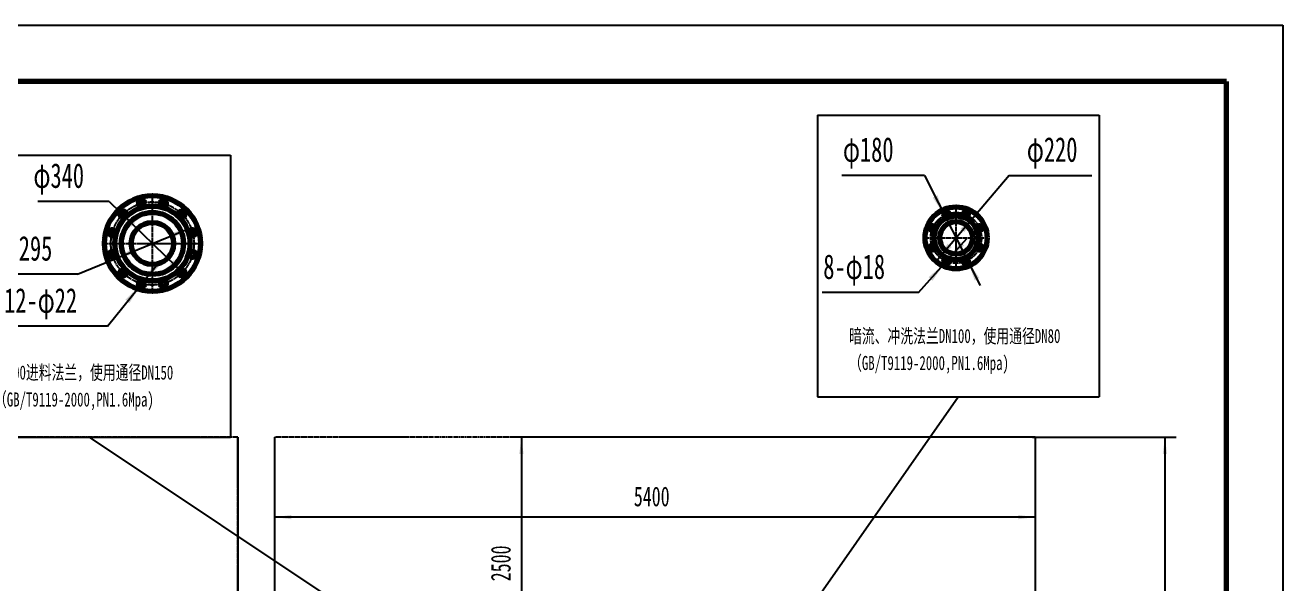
# Model space of a CAD drawing. Header units: millimetres. Extents: x -11880 to 11880, y -8400 to 8400.
# Drawn here: x 2953 to 11880, y 4434 to 8400 of the extents above; entities that cross this region are included whole.
import ezdxf

# ---------------------------------------------------------------- set-up
doc = ezdxf.new("R2010")
doc.units = ezdxf.units.MM
doc.linetypes.add('EB_DASHDOT', pattern=[39, 30, -3, 3, -3])
doc.linetypes.add('EB_DASHDOTDOT', pattern=[45, 30, -3, 3, -3, 3, -3])
for name, color, linetype, lineweight in [('CAXA0', 7, 'Continuous', 70), ('CAXA1', 1, 'EB_DASHDOT', 25), ('CAXA3', 7, 'Continuous', 25), ('CAXA4', 3, 'Continuous', 25)]:
    doc.layers.add(name, color=color, linetype=linetype, lineweight=lineweight)
doc.styles.add('标准', font='', dxfattribs={"width": 0.667})
doc.styles.get('标准').set_extended_font_data('FangSong_GB2312')
doc.dimstyles.new('标准', dxfattribs={"dimscale": 40, "dimtxt": 3.5, "dimasz": 3, "dimexe": 2, "dimexo": 0, "dimtad": 1, "dimdec": 1, "dimzin": 12, "dimdsep": 46, "dimtxsty": '标准', "dimcen": 0, "dimdle": 4, "dimaunit": 1, "dimazin": 2, "dimtfac": 1, "dimtdec": 3, "dimtmove": 0, "dimatfit": 3, "dimfxl": 1, "dimtolj": 1, "dimtzin": 0, "dimarcsym": 0})

# ---------------------------------------------------------------- blocks, each defined once
blk = doc.blocks.new('CAXBLOCK125', base_point=(11480, -8000))
at = {"layer": 'CAXA0', "linetype": 'Continuous', "lineweight": 70}
for p, q in [((11480, 8000), (-10880, 8000)), ((11480, -8000), (11480, 8000))]:
    blk.add_line(p, q, dxfattribs=at)
at = {"layer": 'CAXA3', "linetype": 'Continuous', "lineweight": 25}
for p, q in [((-11880, 8400), (11880, 8400)), ((11880, 8400), (11880, -8400))]:
    blk.add_line(p, q, dxfattribs=at)
blk = doc.blocks.new('*D353')
at = {"layer": 'CAXA4', "linetype": 'Continuous', "lineweight": 25}
for points in [[(4722.4, 4908.1), (4842.4, 4923.1), (4842.4, 4893.1)], [(10122.4, 4908.1), (10002.4, 4923.1), (10002.4, 4893.1)]]:
    blk.add_hatch(color=0, dxfattribs=at).paths.add_polyline_path(points, flags=0)
at = {"layer": 'CAXA4', "color": 0, "linetype": 'Continuous', "lineweight": 25}
for p, q in [((4722.4, 5476.7), (4722.4, 4828.1)), ((10122.4, 5476.7), (10122.4, 4828.1)), ((10122.4, 4908.1), (4722.4, 4908.1))]:
    blk.add_line(p, q, dxfattribs=at)
at = {"layer": 'CAXA4', "color": 0, "linetype": 'Continuous', "lineweight": 25, "insert": (7273.5, 5124.9), "char_height": 140, "attachment_point": 1, "style": '标准'}
blk.add_mtext('\\fFangSong_GB2312|b0|i0|p34;5400', dxfattribs=at)
blk = doc.blocks.new('*D355')
at = {"layer": 'CAXA4', "linetype": 'Continuous', "lineweight": 25}
for points in [[(9479.3, 7050.7), (9394.7, 7176), (9428.2, 7193)], [(9642.1, 6729.7), (9693.2, 6587.4), (9726.7, 6604.4)]]:
    blk.add_hatch(color=0, dxfattribs=at).paths.add_polyline_path(points, flags=0)
at = {"layer": 'CAXA4', "color": 0, "linetype": 'Continuous', "lineweight": 25}
for q in [(8749.2, 7334), (9732.5, 6551.3)]:
    blk.add_line((9335.7, 7334), q, dxfattribs=at)
at = {"layer": 'CAXA4', "color": 0, "linetype": 'Continuous', "lineweight": 25, "insert": (8757.9, 7605), "char_height": 175, "attachment_point": 1, "style": '标准'}
blk.add_mtext('\\fFangSong_GB2312|b0|i0|p34;φ180', dxfattribs=at)
blk = doc.blocks.new('*D356')
at = {"layer": 'CAXA4', "linetype": 'Continuous', "lineweight": 25}
for points in [[(9703.1, 7057.9), (9591.7, 6955.7), (9620.3, 6931.4)], [(9418.2, 6722.5), (9501.1, 6849), (9529.7, 6824.7)]]:
    blk.add_hatch(color=0, dxfattribs=at).paths.add_polyline_path(points, flags=0)
at = {"layer": 'CAXA4', "color": 0, "linetype": 'Continuous', "lineweight": 25}
for q in [(9418.2, 6722.5), (10524.2, 7334)]:
    blk.add_line((9937.7, 7334), q, dxfattribs=at)
at = {"layer": 'CAXA4', "color": 0, "linetype": 'Continuous', "lineweight": 25, "insert": (10063.2, 7605), "char_height": 175, "attachment_point": 1, "style": '标准'}
blk.add_mtext('\\fFangSong_GB2312|b0|i0|p34;φ220', dxfattribs=at)
blk = doc.blocks.new('*D357')
at = {"layer": 'CAXA4', "linetype": 'Continuous', "lineweight": 25}
for points in [[(9503.8, 6737.3), (9617.9, 6836.5), (9589.9, 6861.5)], [(9479.8, 6710.5), (9393.7, 6586.2), (9365.8, 6611.3)]]:
    blk.add_hatch(color=0, dxfattribs=at).paths.add_polyline_path(points, flags=0)
at = {"layer": 'CAXA4', "color": 0, "linetype": 'Continuous', "lineweight": 25}
for q in [(9637.3, 6886.3), (8609.3, 6502.3)]:
    blk.add_line((9293.3, 6502.3), q, dxfattribs=at)
at = {"layer": 'CAXA4', "color": 0, "linetype": 'Continuous', "lineweight": 25, "insert": (8618.1, 6773.3), "char_height": 175, "attachment_point": 1, "style": '标准'}
blk.add_mtext('\\fFangSong_GB2312|b0|i0|p34;8-φ18', dxfattribs=at)
blk = doc.blocks.new('*D359')
at = {"layer": 'CAXA4', "linetype": 'Continuous', "lineweight": 25}
for points in [[(3613.2, 7087.5), (3707.6, 6969.4), (3733.7, 6996.3)], [(4100.4, 6613.1), (3979.8, 6704.3), (4006, 6731.2)]]:
    blk.add_hatch(color=0, dxfattribs=at).paths.add_polyline_path(points, flags=0)
at = {"layer": 'CAXA4', "color": 0, "linetype": 'Continuous', "lineweight": 25}
for q in [(3043.5, 7149), (4100.4, 6613.1)]:
    blk.add_line((3550.1, 7149), q, dxfattribs=at)
at = {"layer": 'CAXA4', "color": 0, "linetype": 'Continuous', "lineweight": 25, "insert": (3012.3, 7420), "char_height": 175, "attachment_point": 1, "style": '标准'}
blk.add_mtext('\\fFangSong_GB2312|b0|i0|p34;φ340', dxfattribs=at)
blk = doc.blocks.new('*D360')
at = {"layer": 'CAXA4', "linetype": 'Continuous', "lineweight": 25}
for points in [[(4129.8, 6962.1), (3998.1, 6887.9), (3983.9, 6922.6)], [(3583.8, 6738.5), (3729.7, 6778), (3715.5, 6812.7)]]:
    blk.add_hatch(color=0, dxfattribs=at).paths.add_polyline_path(points, flags=0)
at = {"layer": 'CAXA4', "color": 0, "linetype": 'Continuous', "lineweight": 25}
for q in [(4129.8, 6962.1), (2818.4, 6632.6)]:
    blk.add_line((3325, 6632.6), q, dxfattribs=at)
at = {"layer": 'CAXA4', "color": 0, "linetype": 'Continuous', "lineweight": 25, "insert": (2787.2, 6903.6), "char_height": 175, "attachment_point": 1, "style": '标准'}
blk.add_mtext('\\fFangSong_GB2312|b0|i0|p34;φ295', dxfattribs=at)
blk = doc.blocks.new('*D361')
at = {"layer": 'CAXA4', "linetype": 'Continuous', "lineweight": 25}
for points in [[(3788, 6574.7), (3896.5, 6679.9), (3867.3, 6703.4)], [(3772.9, 6556), (3693.5, 6427.4), (3664.3, 6450.9)]]:
    blk.add_hatch(color=0, dxfattribs=at).paths.add_polyline_path(points, flags=0)
at = {"layer": 'CAXA4', "color": 0, "linetype": 'Continuous', "lineweight": 25}
for q in [(3913.3, 6730.6), (2835.6, 6262.7)]:
    blk.add_line((3537.1, 6262.7), q, dxfattribs=at)
at = {"layer": 'CAXA4', "color": 0, "linetype": 'Continuous', "lineweight": 25, "insert": (2804.4, 6533.7), "char_height": 175, "attachment_point": 1, "style": '标准'}
blk.add_mtext('\\fFangSong_GB2312|b0|i0|p34;12-φ22', dxfattribs=at)
blk = doc.blocks.new('*D365')
at = {"layer": 'CAXA4', "linetype": 'Continuous', "lineweight": 25}
for points in [[(11043.1, 5476.7), (11028.1, 5356.7), (11058.1, 5356.7)], [(11043.1, 976.7), (11028.1, 1096.7), (11058.1, 1096.7)]]:
    blk.add_hatch(color=0, dxfattribs=at).paths.add_polyline_path(points, flags=0)
at = {"layer": 'CAXA4', "color": 0, "linetype": 'Continuous', "lineweight": 25}
for p, q in [((10103.5, 5476.7), (11123.1, 5476.7)), ((11043.1, 5476.7), (11043.1, 976.7)), ((9054.1, 976.7), (11123.1, 976.7))]:
    blk.add_line(p, q, dxfattribs=at)
at = {"layer": 'CAXA4', "color": 0, "linetype": 'Continuous', "lineweight": 25, "insert": (10826.3, 3077.7), "char_height": 140, "attachment_point": 1, "rotation": 90, "style": '标准'}
blk.add_mtext('\\fFangSong_GB2312|b0|i0|p34;5250', dxfattribs=at)
blk = doc.blocks.new('*D366')
at = {"layer": 'CAXA4', "linetype": 'Continuous', "lineweight": 25}
for points in [[(6475.5, 5476.7), (6460.5, 5356.7), (6490.5, 5356.7)], [(6475.5, 3726.7), (6460.5, 3846.7), (6490.5, 3846.7)]]:
    blk.add_hatch(color=0, dxfattribs=at).paths.add_polyline_path(points, flags=0)
at = {"layer": 'CAXA4', "color": 0, "linetype": 'Continuous', "lineweight": 25}
for p, q in [((10122.4, 5476.7), (6395.5, 5476.7)), ((6475.5, 5476.7), (6475.5, 3726.7)), ((6672.4, 3726.7), (6395.5, 3726.7))]:
    blk.add_line(p, q, dxfattribs=at)
at = {"layer": 'CAXA4', "color": 0, "linetype": 'Continuous', "lineweight": 25, "insert": (6258.7, 4452.7), "char_height": 140, "attachment_point": 1, "rotation": 90, "style": '标准'}
blk.add_mtext('\\fFangSong_GB2312|b0|i0|p34;2500', dxfattribs=at)
blk = doc.blocks.new('*D429')
at = {"layer": 'CAXA4', "linetype": 'Continuous', "lineweight": 25}
for points in [[(2772.4, 3950.8), (2892.4, 3935.8), (2892.4, 3965.8)], [(4462.4, 3950.8), (4342.4, 3935.8), (4342.4, 3965.8)]]:
    blk.add_hatch(color=0, dxfattribs=at).paths.add_polyline_path(points, flags=0)
at = {"layer": 'CAXA4', "color": 0, "linetype": 'Continuous', "lineweight": 25}
for p, q in [((4462.4, 5476.7), (4462.4, 3870.8)), ((2772.4, 3286.7), (2772.4, 4030.8)), ((2772.4, 3950.8), (4462.4, 3950.8))]:
    blk.add_line(p, q, dxfattribs=at)
at = {"layer": 'CAXA4', "color": 0, "linetype": 'Continuous', "lineweight": 25, "insert": (3468.5, 4167.6), "char_height": 140, "attachment_point": 1, "style": '标准'}
blk.add_mtext('\\fFangSong_GB2312|b0|i0|p34;2000', dxfattribs=at)

msp = doc.modelspace()

# ---------------------------------------------------------------- linework, layer by layer
at = {"layer": 'CAXA0'}
for centre, radius in [((3856.79, 6850.32), 340), ((3780.44, 7135.26), 22), ((3933.14, 7135.26), 22), ((3856.79, 6850.32), 266), ((3648.19, 7058.91), 22), ((3856.79, 6850.32), 220), ((4065.38, 7058.91), 22), ((9560.69, 6890.2), 220), ((9491.81, 7056.5), 18), ((9629.57, 7056.5), 18), ((3856.79, 6850.32), 150), ((9394.39, 6959.08), 18), ((9560.69, 6890.2), 156), ((9560.69, 6890.2), 116), ((9726.99, 6959.08), 18), ((3571.84, 6926.67), 22), ((4141.74, 6926.67), 22), ((3571.84, 6773.97), 22), ((4141.74, 6773.97), 22), ((9394.39, 6821.31), 18), ((9726.99, 6821.31), 18), ((9491.81, 6723.9), 18), ((9629.57, 6723.9), 18), ((3648.19, 6641.72), 22), ((4065.38, 6641.72), 22), ((3780.44, 6565.37), 22), ((3933.14, 6565.37), 22)]:
    msp.add_circle(centre, radius, dxfattribs=at)
at = {"layer": 'CAXA1', "linetype": 'EB_DASHDOT', "lineweight": 25}
for p, q in [((3856.79, 6504.32), (3856.79, 7196.32)), ((9560.69, 6664.2), (9560.69, 7116.2)), ((9334.69, 6890.2), (9786.69, 6890.2)), ((3510.79, 6850.32), (4202.79, 6850.32))]:
    msp.add_line(p, q, dxfattribs=at)
at = {"layer": 'CAXA1'}
msp.add_circle((3856.79, 6850.32), 295, dxfattribs=at)
at = {"layer": 'CAXA1', "linetype": 'EB_DASHDOT', "lineweight": 25}
msp.add_circle((9560.69, 6890.2), 180, dxfattribs=at)
at = {"layer": 'CAXA3', "color": 5, "linetype": 'EB_DASHDOTDOT', "lineweight": 25}
for p, q in [((4462.38, 5476.67), (-10726.35, 5476.67)), ((4462.38, 976.67), (4462.38, 5476.67)), ((4722.44, 5476.67), (4722.44, 976.67)), ((10122.44, 5476.67), (4722.44, 5476.67)), ((10122.44, 5476.67), (10122.44, 976.67))]:
    msp.add_line(p, q, dxfattribs=at)
at = {"layer": 'CAXA4'}
for p, q in [((8576.55, 7761.44), (8576.55, 5761.44)), ((8576.55, 7761.44), (10576.55, 7761.44)), ((10576.55, 7761.44), (10576.55, 5761.44)), ((2410.44, 7476.67), (4410.44, 7476.67)), ((4410.44, 7476.67), (4410.44, 5476.67)), ((8118.34, 3680.06), (9576.55, 5761.44)), ((8576.55, 5761.44), (10576.55, 5761.44)), ((2410.44, 5476.67), (4410.44, 5476.67)), ((7376.71, 2830.01), (3410.44, 5476.67))]:
    msp.add_line(p, q, dxfattribs=at)

# ---------------------------------------------------------------- block references
at = {"layer": 'CAXA0'}
msp.add_blockref('CAXBLOCK125', (11480, -8000), dxfattribs=at)

# ---------------------------------------------------------------- texts
at = {"layer": 'CAXA4', "linetype": 'Continuous', "lineweight": 25, "char_height": 100, "attachment_point": 1, "style": '标准'}
for s, insert in [('\\fFangSong_GB2312|b0|i0|p34;暗流、冲洗法兰DN100，使用通径DN80', (8801.07, 6243.91)), ('\\fFangSong_GB2312|b0|i0|p34;DN200进料法兰，使用通径DN150', (2731.97, 5984.76)), ('\\fFangSong_GB2312|b0|i0|p34;（GB/T9119-2000,PN1.6Mpa)', (8801.07, 6052.11)), ('\\fFangSong_GB2312|b0|i0|p34;（GB/T9119-2000,PN1.6Mpa)', (2731.97, 5792.96))]:
    msp.add_mtext(s, dxfattribs=dict(at, insert=insert))

# ---------------------------------------------------------------- dimensions: what is measured, and where the dimension line sits
at = {"layer": 'CAXA4', "color": 7}
for p1, p2, text, picture, middle in [((9642.09, 6729.66), (9479.29, 7050.74), '\\fFangSong_GB2312;φ180', '*D355', (8984.06, 7485.09)), ((9418.25, 6722.54), (9703.13, 7057.86), '\\fFangSong_GB2312;φ220', '*D356', (10289.32, 7485.09)), ((4100.39, 6613.13), (3613.19, 7087.51), '\\fFangSong_GB2312;φ340', '*D359', (3238.43, 7300.09)), ((4129.79, 6962.09), (3583.78, 6738.55), '\\fFangSong_GB2312;φ295', '*D360', (3013.34, 6783.72)), ((9503.82, 6737.31), (9479.8, 6710.49), '\\fFangSong_GB2312;8-φ18', '*D357', (8892.94, 6653.39)), ((3787.95, 6574.72), (3772.92, 6556.02), '\\fFangSong_GB2312;12-φ22', '*D361', (3128, 6413.8))]:
    dim = msp.add_diameter_dim_2p(p1=p1, p2=p2, text=text, dimstyle='标准', dxfattribs=at)
    dim.commit()
    dim.dimension.update_dxf_attribs({"geometry": picture, "text_midpoint": middle})
at = {"layer": 'CAXA4', "linetype": 'Continuous', "lineweight": 70}
for base, p1, p2, text, picture, middle in [((3617.38, 3950.84), (2772.38, 3286.67), (4462.38, 5476.67), '\\fFangSong_GB2312;2000', '*D429', (3617.38, 4071.74)), ((7422.44, 4908.14), (10122.44, 5476.67), (4722.44, 5476.67), '\\fFangSong_GB2312;5400', '*D353', (7422.44, 5029.04))]:
    dim = msp.add_linear_dim(base=base, p1=p1, p2=p2, text=text, dimstyle='标准', dxfattribs=at)
    dim.commit()
    dim.dimension.update_dxf_attribs({"geometry": picture, "text_midpoint": middle})
for base, p1, p2, angle, text, picture, middle in [((6475.53, 4601.67), (10122.44, 5476.67), (6672.44, 3726.67), 270, '\\fFangSong_GB2312;2500', '*D366', (6354.63, 4601.67)), ((11043.12, 3226.67), (10103.53, 5476.67), (9054.13, 976.67), 90, '\\fFangSong_GB2312;5250', '*D365', (10922.22, 3226.67))]:
    dim = msp.add_linear_dim(base=base, p1=p1, p2=p2, angle=angle, text=text, dimstyle='标准', dxfattribs=at)
    dim.commit()
    dim.dimension.update_dxf_attribs({"geometry": picture, "text_midpoint": middle})

doc.saveas('drawing.dxf')
